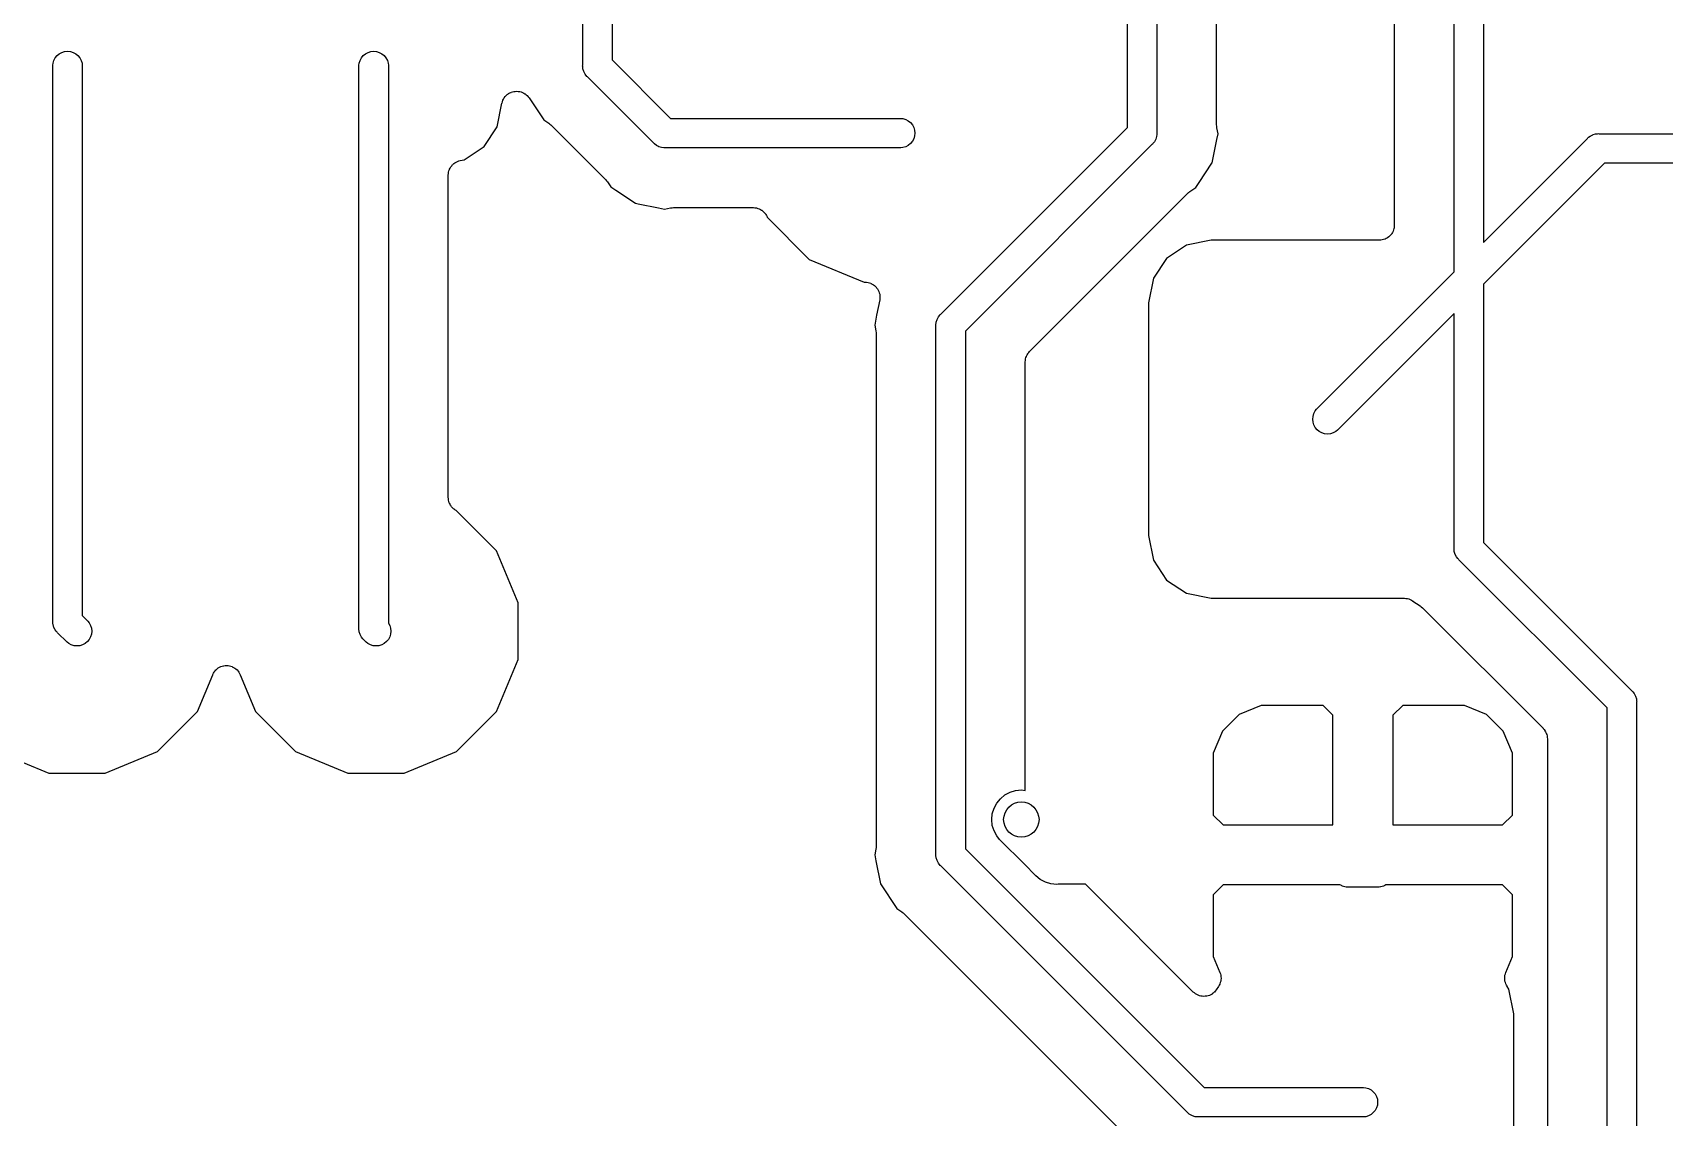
# Model space of a CAD drawing. Extents: x 0.4 to 11.3, y -7.9 to -0.4.
# Drawn here: x 3.992 to 4.538, y -3.1 to -2.737 of the extents above; entities that cross this region are included whole.
import ezdxf

# ---------------------------------------------------------------- set-up
doc = ezdxf.new("R2010")
doc.units = 0
doc.header["$MEASUREMENT"] = 0
doc.layers.add('BLACK', color=7, linetype='CONTINUOUS')

msp = doc.modelspace()

# ---------------------------------------------------------------- linework, layer by layer
at = {"layer": 'BLACK', "linetype": 'CONTINUOUS'}
for p, q in [((4.35827, -2.76863), (4.35827, -1.75526)), ((4.36811, -1.75347), (4.36811, -2.77043)), ((4.47736, -2.62071), (4.47736, -2.80702)), ((4.46752, -2.81686), (4.46752, -2.62697)), ((4.17618, -2.74779), (4.17618, -2.67701)), ((4.18602, -2.67521), (4.18602, -2.74599)), ((4.38811, -2.76772), (4.38811, -2.67656)), ((4.44752, -2.69517), (4.44752, -2.80128)), ((4.00044, -2.74455), (4.00119, -2.74393)), ((4.00119, -2.74393), (4.00204, -2.74348)), ((4.00204, -2.74348), (4.00297, -2.7432)), ((4.00297, -2.7432), (4.00394, -2.7431)), ((4.00394, -2.7431), (4.0049, -2.7432)), ((4.0049, -2.7432), (4.00583, -2.74348)), ((4.00583, -2.74348), (4.00668, -2.74393)), ((4.00668, -2.74393), (4.00743, -2.74455)), ((4.1028, -2.74455), (4.10355, -2.74393)), ((4.10355, -2.74393), (4.10441, -2.74348)), ((4.10441, -2.74348), (4.10533, -2.7432)), ((4.10533, -2.7432), (4.1063, -2.7431)), ((4.1063, -2.7431), (4.10726, -2.7432)), ((4.10726, -2.7432), (4.10819, -2.74348)), ((4.10819, -2.74348), (4.10905, -2.74393)), ((4.10905, -2.74393), (4.1098, -2.74455)), ((3.99902, -2.74781), (3.99909, -2.74708)), ((3.99902, -2.93362), (3.99902, -2.74781)), ((3.99909, -2.74708), (3.99937, -2.74615)), ((3.99937, -2.74615), (3.99983, -2.7453)), ((3.99983, -2.7453), (4.00044, -2.74455)), ((4.00743, -2.74455), (4.00805, -2.7453)), ((4.00805, -2.7453), (4.00851, -2.74615)), ((4.00851, -2.74615), (4.00879, -2.74708)), ((4.00879, -2.74708), (4.00886, -2.7478)), ((4.00886, -2.7478), (4.00886, -2.93182)), ((4.10138, -2.74781), (4.10145, -2.74708)), ((4.10138, -2.93598), (4.10138, -2.74781)), ((4.10145, -2.74708), (4.10173, -2.74615)), ((4.10173, -2.74615), (4.10219, -2.7453)), ((4.10219, -2.7453), (4.1028, -2.74455)), ((4.1098, -2.74455), (4.11041, -2.7453)), ((4.11041, -2.7453), (4.11087, -2.74615)), ((4.11087, -2.74615), (4.11115, -2.74708)), ((4.11115, -2.74708), (4.11122, -2.7478)), ((4.11122, -2.7478), (4.11122, -2.9343)), ((4.17616, -2.74803), (4.17618, -2.74779)), ((4.17618, -2.74827), (4.17616, -2.74803)), ((4.17625, -2.749), (4.17618, -2.74827)), ((4.17618, -2.74827), (4.17618, -2.74827)), ((4.17653, -2.74992), (4.17625, -2.749)), ((4.18602, -2.74599), (4.20558, -2.76555)), ((4.17699, -2.75078), (4.17653, -2.74992)), ((4.17761, -2.75153), (4.17699, -2.75078)), ((4.17779, -2.75168), (4.17761, -2.75153)), ((4.19989, -2.77378), (4.17779, -2.75168)), ((4.14921, -2.76044), (4.14936, -2.75998)), ((4.14936, -2.75998), (4.1495, -2.75952)), ((4.1495, -2.75952), (4.14951, -2.75952)), ((4.14951, -2.75951), (4.14974, -2.75909)), ((4.14951, -2.75952), (4.14951, -2.75951)), ((4.14974, -2.75909), (4.14997, -2.75867)), ((4.14997, -2.75867), (4.14998, -2.75866)), ((4.14998, -2.75865), (4.15029, -2.75828)), ((4.14998, -2.75866), (4.14998, -2.75865)), ((4.15029, -2.75828), (4.1506, -2.75792)), ((4.1506, -2.75792), (4.1506, -2.75791)), ((4.1506, -2.75791), (4.15061, -2.75791)), ((4.15061, -2.75791), (4.15098, -2.7576)), ((4.15098, -2.7576), (4.15135, -2.7573)), ((4.15135, -2.7573), (4.15136, -2.7573)), ((4.15136, -2.7573), (4.15137, -2.75729)), ((4.15137, -2.75729), (4.1518, -2.75707)), ((4.1518, -2.75707), (4.15222, -2.75685)), ((4.15222, -2.75685), (4.15223, -2.75685)), ((4.15223, -2.75684), (4.1527, -2.75671)), ((4.15223, -2.75685), (4.15223, -2.75684)), ((4.1527, -2.75671), (4.15315, -2.75657)), ((4.15315, -2.75657), (4.15316, -2.75657)), ((4.15316, -2.75657), (4.15317, -2.75657)), ((4.15317, -2.75657), (4.15364, -2.75653)), ((4.15364, -2.75653), (4.15412, -2.75648)), ((4.15412, -2.75648), (4.15413, -2.75648)), ((4.15413, -2.75648), (4.15414, -2.75648)), ((4.15414, -2.75648), (4.15462, -2.75653)), ((4.15462, -2.75653), (4.1551, -2.75658)), ((4.1551, -2.75658), (4.1551, -2.75658)), ((4.1551, -2.75658), (4.15511, -2.75658)), ((4.15511, -2.75658), (4.15557, -2.75673)), ((4.15557, -2.75673), (4.15603, -2.75687)), ((4.15603, -2.75687), (4.15604, -2.75687)), ((4.15604, -2.75687), (4.15604, -2.75687)), ((4.15604, -2.75687), (4.15647, -2.75711)), ((4.15647, -2.75711), (4.15689, -2.75733)), ((4.15689, -2.75733), (4.15689, -2.75733)), ((4.15689, -2.75733), (4.1569, -2.75734)), ((4.1569, -2.75734), (4.15728, -2.75765)), ((4.15728, -2.75765), (4.15764, -2.75795)), ((4.15764, -2.75795), (4.15765, -2.75796)), ((4.15765, -2.75796), (4.15765, -2.75796)), ((4.15765, -2.75796), (4.15796, -2.75834)), ((4.15796, -2.75834), (4.15826, -2.7587)), ((4.15826, -2.7587), (4.16314, -2.766)), ((4.14764, -2.76835), (4.1492, -2.76051)), ((4.1492, -2.76051), (4.14921, -2.76045)), ((4.14921, -2.76045), (4.14921, -2.76044)), ((4.14921, -2.76045), (4.14921, -2.76045)), ((4.14921, -2.76045), (4.14921, -2.76045)), ((4.20558, -2.76555), (4.28252, -2.76555)), ((4.28252, -2.76555), (4.28325, -2.76562)), ((4.28325, -2.76562), (4.28418, -2.7659)), ((4.14322, -2.77497), (4.14764, -2.76835)), ((4.16314, -2.766), (4.16481, -2.76712)), ((4.16481, -2.76712), (4.16481, -2.76712)), ((4.16481, -2.76712), (4.16481, -2.76712)), ((4.16481, -2.76712), (4.16481, -2.76712)), ((4.16481, -2.76712), (4.16486, -2.76715)), ((4.16486, -2.76715), (4.16521, -2.76745)), ((4.16521, -2.76745), (4.16556, -2.76774)), ((4.16556, -2.76774), (4.18384, -2.78601)), ((4.28418, -2.7659), (4.28503, -2.76636)), ((4.28503, -2.76636), (4.28578, -2.76698)), ((4.28578, -2.76698), (4.2864, -2.76773)), ((4.2864, -2.76773), (4.28685, -2.76858)), ((4.28685, -2.76858), (4.28713, -2.76951)), ((4.28713, -2.76951), (4.28723, -2.77047)), ((4.28723, -2.77047), (4.28713, -2.77144)), ((4.2959, -2.831), (4.35827, -2.76863)), ((4.36811, -2.77091), (4.36804, -2.77163)), ((4.36811, -2.77043), (4.36813, -2.77067)), ((4.36813, -2.77067), (4.36811, -2.77091)), ((4.36811, -2.77091), (4.36811, -2.77091)), ((4.38815, -2.76817), (4.38811, -2.76772)), ((4.38819, -2.76863), (4.38815, -2.76817)), ((4.38821, -2.7687), (4.38819, -2.76863)), ((4.3886, -2.77067), (4.38821, -2.7687)), ((4.38821, -2.77264), (4.3886, -2.77067)), ((4.513, -2.77148), (4.51386, -2.77102)), ((4.51386, -2.77102), (4.51396, -2.77099)), ((4.51396, -2.77099), (4.51478, -2.77074)), ((4.51478, -2.77074), (4.51551, -2.77067)), ((4.51551, -2.77067), (4.51575, -2.77065)), ((4.51551, -2.77067), (4.51551, -2.77067)), ((4.51575, -2.77065), (4.51599, -2.77067)), ((4.51599, -2.77067), (4.64149, -2.77067)), ((4.1366, -2.77939), (4.14322, -2.77497)), ((4.20005, -2.77397), (4.19989, -2.77378)), ((4.20023, -2.77412), (4.20005, -2.77397)), ((4.2008, -2.77458), (4.20023, -2.77412)), ((4.20126, -2.77483), (4.2008, -2.77458)), ((4.20165, -2.77504), (4.20126, -2.77483)), ((4.20258, -2.77532), (4.20165, -2.77504)), ((4.2033, -2.77539), (4.20258, -2.77532)), ((4.20354, -2.77542), (4.2033, -2.77539)), ((4.2033, -2.77539), (4.2033, -2.77539)), ((4.20378, -2.77539), (4.20354, -2.77542)), ((4.28252, -2.77539), (4.20378, -2.77539)), ((4.28325, -2.77532), (4.28252, -2.77539)), ((4.28418, -2.77504), (4.28325, -2.77532)), ((4.28503, -2.77458), (4.28418, -2.77504)), ((4.28578, -2.77397), (4.28503, -2.77458)), ((4.2864, -2.77322), (4.28578, -2.77397)), ((4.28685, -2.77236), (4.2864, -2.77322)), ((4.28713, -2.77144), (4.28685, -2.77236)), ((4.3665, -2.77432), (4.30413, -2.83668)), ((4.36669, -2.77417), (4.3665, -2.77432)), ((4.36684, -2.77398), (4.36669, -2.77417)), ((4.3673, -2.77342), (4.36684, -2.77398)), ((4.36684, -2.77398), (4.36684, -2.77398)), ((4.36776, -2.77256), (4.3673, -2.77342)), ((4.3673, -2.77342), (4.3673, -2.77342)), ((4.36804, -2.77163), (4.36776, -2.77256)), ((4.38666, -2.78039), (4.38821, -2.77264)), ((4.38821, -2.77264), (4.38821, -2.77264)), ((4.47736, -2.80702), (4.5121, -2.77228)), ((4.5121, -2.77228), (4.51225, -2.77209)), ((4.51225, -2.77209), (4.51249, -2.77189)), ((4.51249, -2.77189), (4.513, -2.77148)), ((4.13162, -2.78259), (4.13185, -2.78218)), ((4.13185, -2.78218), (4.13207, -2.78177)), ((4.13207, -2.78177), (4.13209, -2.78175)), ((4.13209, -2.78174), (4.1324, -2.78138)), ((4.13209, -2.78175), (4.13209, -2.78174)), ((4.1324, -2.78138), (4.13269, -2.78102)), ((4.13269, -2.78102), (4.13271, -2.781)), ((4.13271, -2.781), (4.13272, -2.78099)), ((4.13272, -2.78099), (4.13309, -2.78069)), ((4.13309, -2.78069), (4.13345, -2.7804)), ((4.13345, -2.7804), (4.13347, -2.78039)), ((4.13347, -2.78039), (4.13348, -2.78038)), ((4.13348, -2.78038), (4.1339, -2.78016)), ((4.1339, -2.78016), (4.13431, -2.77994)), ((4.13431, -2.77994), (4.13433, -2.77993)), ((4.13433, -2.77993), (4.13435, -2.77992)), ((4.13435, -2.77992), (4.1348, -2.77979)), ((4.1348, -2.77979), (4.13525, -2.77966)), ((4.13525, -2.77966), (4.1366, -2.77939)), ((4.38228, -2.78696), (4.38656, -2.78055)), ((4.38656, -2.78055), (4.38666, -2.78039)), ((4.38656, -2.78055), (4.38656, -2.78055)), ((4.51779, -2.78051), (4.47736, -2.82094)), ((4.63969, -2.78051), (4.51779, -2.78051)), ((4.13122, -2.78449), (4.13127, -2.78402)), ((4.13122, -2.78453), (4.13122, -2.78449)), ((4.13122, -2.78456), (4.13122, -2.78453)), ((4.13122, -2.78453), (4.13122, -2.78453)), ((4.13122, -2.78453), (4.13122, -2.78453)), ((4.13122, -2.89225), (4.13122, -2.78456)), ((4.13127, -2.78402), (4.13132, -2.78356)), ((4.13132, -2.78356), (4.13133, -2.78354)), ((4.13133, -2.78352), (4.13147, -2.78307)), ((4.13133, -2.78354), (4.13133, -2.78352)), ((4.13147, -2.78307), (4.13161, -2.78263)), ((4.13161, -2.78263), (4.13162, -2.78261)), ((4.13162, -2.78261), (4.13162, -2.78259)), ((4.18384, -2.78601), (4.18389, -2.78606)), ((4.18389, -2.78606), (4.18417, -2.78642)), ((4.18417, -2.78642), (4.18446, -2.78677)), ((4.18446, -2.78677), (4.18558, -2.78844)), ((4.38116, -2.78864), (4.38227, -2.78697)), ((4.38227, -2.78697), (4.38228, -2.78696)), ((4.18558, -2.78844), (4.18725, -2.78956)), ((4.18725, -2.78956), (4.18725, -2.78956)), ((4.18725, -2.78956), (4.19382, -2.79395)), ((4.3256, -2.8435), (4.37873, -2.79037)), ((4.37873, -2.79037), (4.37878, -2.79033)), ((4.37878, -2.79033), (4.37913, -2.79004)), ((4.37913, -2.79004), (4.37949, -2.78975)), ((4.37949, -2.78975), (4.38116, -2.78864)), ((4.19382, -2.79395), (4.19474, -2.79413)), ((4.19474, -2.79413), (4.19474, -2.79413)), ((4.19474, -2.79413), (4.20157, -2.79549)), ((4.20157, -2.79549), (4.20157, -2.79549)), ((4.20157, -2.79549), (4.20354, -2.79588)), ((4.20354, -2.79588), (4.20551, -2.79549)), ((4.20551, -2.79549), (4.20552, -2.79549)), ((4.20552, -2.79549), (4.20558, -2.79548)), ((4.20552, -2.79549), (4.20552, -2.79549)), ((4.20552, -2.79549), (4.20552, -2.79549)), ((4.20558, -2.79548), (4.20604, -2.79544)), ((4.20604, -2.79544), (4.20649, -2.79539)), ((4.20649, -2.79539), (4.2332, -2.79539)), ((4.2332, -2.79539), (4.23323, -2.79539)), ((4.23323, -2.79539), (4.23323, -2.79539)), ((4.23323, -2.79539), (4.23323, -2.79539)), ((4.23323, -2.79539), (4.23327, -2.79539)), ((4.23327, -2.79539), (4.23373, -2.79545)), ((4.23373, -2.79545), (4.2342, -2.79549)), ((4.2342, -2.79549), (4.23422, -2.7955)), ((4.23422, -2.7955), (4.23424, -2.7955)), ((4.23424, -2.7955), (4.23468, -2.79564)), ((4.23468, -2.79564), (4.23513, -2.79578)), ((4.23513, -2.79578), (4.23515, -2.79579)), ((4.23515, -2.79579), (4.23517, -2.7958)), ((4.23517, -2.7958), (4.23558, -2.79602)), ((4.23558, -2.79602), (4.23599, -2.79624)), ((4.23599, -2.79624), (4.23601, -2.79626)), ((4.23601, -2.79626), (4.23602, -2.79627)), ((4.23602, -2.79627), (4.23638, -2.79657)), ((4.23638, -2.79657), (4.23674, -2.79686)), ((4.23674, -2.79686), (4.23676, -2.79688)), ((4.23676, -2.79688), (4.23677, -2.7969)), ((4.23677, -2.7969), (4.23707, -2.79726)), ((4.23707, -2.79726), (4.23736, -2.79762)), ((4.23736, -2.79762), (4.23737, -2.79764)), ((4.23737, -2.79764), (4.23738, -2.79766)), ((4.23738, -2.79766), (4.2376, -2.79807)), ((4.2376, -2.79807), (4.23782, -2.79848)), ((4.23782, -2.79848), (4.23788, -2.79863)), ((4.23788, -2.79863), (4.25195, -2.81269)), ((4.44689, -2.80366), (4.44666, -2.80408)), ((4.44712, -2.80325), (4.44689, -2.80366)), ((4.44713, -2.80322), (4.44712, -2.80323)), ((4.44712, -2.80323), (4.44712, -2.80325)), ((4.44727, -2.80277), (4.44713, -2.80322)), ((4.44741, -2.80232), (4.44727, -2.80277)), ((4.44742, -2.80229), (4.44741, -2.8023)), ((4.44741, -2.8023), (4.44741, -2.80232)), ((4.44747, -2.80182), (4.44742, -2.80229)), ((4.44752, -2.80135), (4.44747, -2.80182)), ((4.44752, -2.80128), (4.44752, -2.80132)), ((4.44752, -2.80132), (4.44752, -2.80132)), ((4.44752, -2.80132), (4.44752, -2.80132)), ((4.44752, -2.80132), (4.44752, -2.80135)), ((4.37802, -2.80793), (4.37141, -2.81235)), ((4.38632, -2.80628), (4.37802, -2.80793)), ((4.44252, -2.80628), (4.38632, -2.80628)), ((4.44299, -2.80624), (4.44252, -2.80628)), ((4.44346, -2.80619), (4.44299, -2.80624)), ((4.44347, -2.80619), (4.44346, -2.80619)), ((4.44349, -2.80619), (4.44347, -2.80619)), ((4.44394, -2.80605), (4.44349, -2.80619)), ((4.44439, -2.80592), (4.44394, -2.80605)), ((4.44441, -2.80591), (4.44439, -2.80592)), ((4.44443, -2.8059), (4.44441, -2.80591)), ((4.44484, -2.80568), (4.44443, -2.8059)), ((4.44526, -2.80547), (4.44484, -2.80568)), ((4.44527, -2.80545), (4.44526, -2.80547)), ((4.44529, -2.80545), (4.44527, -2.80545)), ((4.44565, -2.80515), (4.44529, -2.80545)), ((4.44602, -2.80485), (4.44565, -2.80515)), ((4.44603, -2.80484), (4.44602, -2.80485)), ((4.44604, -2.80483), (4.44603, -2.80484)), ((4.44634, -2.80447), (4.44604, -2.80483)), ((4.44665, -2.80411), (4.44634, -2.80447)), ((4.44666, -2.80408), (4.44665, -2.80409)), ((4.44665, -2.80409), (4.44665, -2.80411)), ((4.25195, -2.81269), (4.27032, -2.8203)), ((4.37141, -2.81235), (4.36699, -2.81897)), ((4.27032, -2.8203), (4.27056, -2.8203)), ((4.27056, -2.8203), (4.2706, -2.82031)), ((4.2706, -2.82031), (4.2706, -2.82031)), ((4.2706, -2.82031), (4.2706, -2.82031)), ((4.2706, -2.82031), (4.27063, -2.82031)), ((4.27063, -2.82031), (4.2711, -2.82036)), ((4.2711, -2.82036), (4.27157, -2.82041)), ((4.36699, -2.81897), (4.36534, -2.82726)), ((4.42155, -2.86283), (4.46752, -2.81686)), ((4.27157, -2.82041), (4.27159, -2.82041)), ((4.27159, -2.82041), (4.2716, -2.82041)), ((4.2716, -2.82041), (4.27205, -2.82056)), ((4.27205, -2.82056), (4.2725, -2.8207)), ((4.2725, -2.8207), (4.27252, -2.8207)), ((4.27252, -2.8207), (4.27253, -2.82071)), ((4.27253, -2.82071), (4.27294, -2.82094)), ((4.27294, -2.82094), (4.27336, -2.82116)), ((4.27336, -2.82116), (4.27337, -2.82117)), ((4.27337, -2.82117), (4.27339, -2.82118)), ((4.27339, -2.82118), (4.27375, -2.82148)), ((4.27375, -2.82148), (4.27411, -2.82178)), ((4.27411, -2.82178), (4.27412, -2.8218)), ((4.27412, -2.8218), (4.27414, -2.82181)), ((4.27414, -2.82181), (4.27443, -2.82217)), ((4.27443, -2.82217), (4.27473, -2.82254)), ((4.27473, -2.82254), (4.27474, -2.82256)), ((4.27474, -2.82256), (4.27475, -2.82257)), ((4.27475, -2.82257), (4.27496, -2.82298)), ((4.27496, -2.82298), (4.27519, -2.8234)), ((4.27519, -2.8234), (4.27519, -2.82342)), ((4.27519, -2.82342), (4.2752, -2.82343)), ((4.2752, -2.82343), (4.27533, -2.82388)), ((4.27533, -2.82388), (4.27547, -2.82434)), ((4.27547, -2.82434), (4.27547, -2.82435)), ((4.27547, -2.82435), (4.27547, -2.82437)), ((4.27547, -2.82437), (4.27552, -2.82484)), ((4.27551, -2.82581), (4.27547, -2.82628)), ((4.27556, -2.82534), (4.27551, -2.82581)), ((4.27552, -2.82484), (4.27556, -2.82531)), ((4.27556, -2.82531), (4.27556, -2.82532)), ((4.27556, -2.82532), (4.27556, -2.82534)), ((4.47736, -2.82094), (4.47736, -2.90741)), ((4.27547, -2.82628), (4.27445, -2.83137)), ((4.29556, -2.83134), (4.29572, -2.83115)), ((4.29572, -2.83115), (4.2959, -2.831)), ((4.36534, -2.82726), (4.36534, -2.90502)), ((4.46752, -2.83078), (4.42851, -2.86979)), ((4.46752, -2.90921), (4.46752, -2.83078)), ((4.27445, -2.83137), (4.2738, -2.83465)), ((4.2738, -2.83465), (4.2742, -2.83662)), ((4.2742, -2.83662), (4.27421, -2.83669)), ((4.27421, -2.83669), (4.27425, -2.83714)), ((4.27445, -2.83137), (4.27445, -2.83137)), ((4.29427, -2.83465), (4.29436, -2.83368)), ((4.29429, -2.83489), (4.29427, -2.83465)), ((4.29429, -3.01157), (4.29429, -2.83489)), ((4.29436, -2.83368), (4.29464, -2.83275)), ((4.29464, -2.83275), (4.2951, -2.8319)), ((4.2951, -2.8319), (4.29556, -2.83134)), ((4.29556, -2.83134), (4.29556, -2.83134)), ((4.30413, -2.83668), (4.30413, -3.00977)), ((4.27425, -2.83714), (4.27429, -2.83759)), ((4.27429, -2.83759), (4.27429, -3.00886)), ((4.32413, -2.84697), (4.32419, -2.84651)), ((4.32413, -2.84702), (4.32413, -2.84697)), ((4.32413, -2.84702), (4.32413, -2.84702)), ((4.32413, -2.84702), (4.32413, -2.84702)), ((4.32413, -2.84704), (4.32413, -2.84702)), ((4.32413, -2.99024), (4.32413, -2.84704)), ((4.32419, -2.84651), (4.32423, -2.84605)), ((4.32423, -2.84605), (4.32424, -2.84603)), ((4.32424, -2.846), (4.32438, -2.84556)), ((4.32424, -2.84603), (4.32424, -2.846)), ((4.32438, -2.84556), (4.32452, -2.84512)), ((4.32452, -2.84512), (4.32453, -2.84509)), ((4.32453, -2.84509), (4.32454, -2.84507)), ((4.32454, -2.84507), (4.32476, -2.84466)), ((4.32476, -2.84466), (4.32498, -2.84426)), ((4.32498, -2.84426), (4.325, -2.84424)), ((4.325, -2.84424), (4.32501, -2.84421)), ((4.32501, -2.84421), (4.32531, -2.84386)), ((4.32531, -2.84386), (4.3256, -2.8435)), ((4.42063, -2.86425), (4.42109, -2.86339)), ((4.42109, -2.86339), (4.42155, -2.86283)), ((4.42025, -2.86614), (4.42035, -2.86518)), ((4.42035, -2.86711), (4.42025, -2.86614)), ((4.42035, -2.86518), (4.42063, -2.86425)), ((4.42063, -2.86803), (4.42035, -2.86711)), ((4.42109, -2.86889), (4.42063, -2.86803)), ((4.4217, -2.86964), (4.42109, -2.86889)), ((4.42245, -2.87025), (4.4217, -2.86964)), ((4.4233, -2.87071), (4.42245, -2.87025)), ((4.42423, -2.87099), (4.4233, -2.87071)), ((4.4252, -2.87109), (4.42423, -2.87099)), ((4.42616, -2.87099), (4.4252, -2.87109)), ((4.42709, -2.87071), (4.42616, -2.87099)), ((4.42794, -2.87025), (4.42709, -2.87071)), ((4.42851, -2.86979), (4.42794, -2.87025)), ((4.13127, -2.89271), (4.13122, -2.89225)), ((4.13131, -2.89318), (4.13127, -2.89271)), ((4.13131, -2.8932), (4.13131, -2.89318)), ((4.13132, -2.89322), (4.13131, -2.8932)), ((4.13145, -2.89366), (4.13132, -2.89322)), ((4.13158, -2.89411), (4.13145, -2.89366)), ((4.13159, -2.89413), (4.13158, -2.89411)), ((4.1316, -2.89416), (4.13159, -2.89413)), ((4.13182, -2.89457), (4.1316, -2.89416)), ((4.13203, -2.89498), (4.13182, -2.89457)), ((4.13205, -2.895), (4.13203, -2.89498)), ((4.13206, -2.89502), (4.13205, -2.895)), ((4.13235, -2.89538), (4.13206, -2.89502)), ((4.13264, -2.89574), (4.13235, -2.89538)), ((4.13266, -2.89576), (4.13264, -2.89574)), ((4.13267, -2.89577), (4.13266, -2.89576)), ((4.13303, -2.89607), (4.13267, -2.89577)), ((4.13339, -2.89637), (4.13303, -2.89607)), ((4.13341, -2.89638), (4.13339, -2.89637)), ((4.13342, -2.8964), (4.13341, -2.89638)), ((4.13383, -2.89662), (4.13342, -2.8964)), ((4.13392, -2.89666), (4.13383, -2.89662)), ((4.14736, -2.9101), (4.13392, -2.89666)), ((4.36534, -2.90502), (4.36699, -2.91332)), ((4.47736, -2.90741), (4.52693, -2.95698)), ((4.15459, -2.92756), (4.14736, -2.9101)), ((4.4675, -2.90945), (4.46752, -2.90921)), ((4.46759, -2.91041), (4.4675, -2.90945)), ((4.46787, -2.91134), (4.46759, -2.91041)), ((4.46833, -2.9122), (4.46787, -2.91134)), ((4.46879, -2.91276), (4.46833, -2.9122)), ((4.46894, -2.91295), (4.46879, -2.91276)), ((4.46913, -2.9131), (4.46894, -2.91295)), ((4.5187, -2.96267), (4.46913, -2.9131)), ((4.36699, -2.91332), (4.37141, -2.91993)), ((4.37141, -2.91993), (4.37802, -2.92435)), ((4.15459, -2.94646), (4.15459, -2.92756)), ((4.37802, -2.92435), (4.38632, -2.926)), ((4.38632, -2.926), (4.45086, -2.926)), ((4.45086, -2.926), (4.45088, -2.926)), ((4.45088, -2.926), (4.45088, -2.926)), ((4.45088, -2.926), (4.45088, -2.926)), ((4.45088, -2.926), (4.45093, -2.926)), ((4.45093, -2.926), (4.45139, -2.92605)), ((4.45139, -2.92605), (4.45185, -2.9261)), ((4.45185, -2.9261), (4.45187, -2.92611)), ((4.45187, -2.92611), (4.4519, -2.92611)), ((4.4519, -2.92611), (4.45234, -2.92625)), ((4.45234, -2.92625), (4.45278, -2.92639)), ((4.45278, -2.92639), (4.4528, -2.9264)), ((4.4528, -2.9264), (4.45283, -2.92641)), ((4.45283, -2.92641), (4.45323, -2.92663)), ((4.45323, -2.92663), (4.45364, -2.92685)), ((4.45364, -2.92685), (4.45366, -2.92686)), ((4.45366, -2.92686), (4.45368, -2.92688)), ((4.45368, -2.92688), (4.45374, -2.92693)), ((4.45374, -2.92693), (4.45615, -2.92853)), ((4.45615, -2.92853), (4.4562, -2.92857)), ((4.4562, -2.92857), (4.45655, -2.92887)), ((4.45655, -2.92887), (4.4569, -2.92915)), ((4.4569, -2.92915), (4.49724, -2.96949)), ((3.99899, -2.93386), (3.99902, -2.93362)), ((3.99902, -2.9341), (3.99899, -2.93386)), ((3.99906, -2.93455), (3.99902, -2.9341)), ((3.99909, -2.93482), (3.99906, -2.93455)), ((3.99937, -2.93575), (3.99909, -2.93482)), ((4.00886, -2.93182), (4.01074, -2.9337)), ((4.01074, -2.9337), (4.0112, -2.93426)), ((4.0112, -2.93426), (4.01166, -2.93512)), ((4.11122, -2.9343), (4.11166, -2.93512)), ((3.99983, -2.93661), (3.99937, -2.93575)), ((4.00016, -2.93701), (3.99983, -2.93661)), ((4.00044, -2.93735), (4.00016, -2.93701)), ((4.00063, -2.93751), (4.00044, -2.93735)), ((4.00378, -2.94066), (4.00063, -2.93751)), ((4.0112, -2.93976), (4.01058, -2.9405)), ((4.01166, -2.9389), (4.0112, -2.93976)), ((4.01166, -2.93512), (4.01194, -2.93604)), ((4.01194, -2.93797), (4.01166, -2.9389)), ((4.01194, -2.93604), (4.01203, -2.93701)), ((4.01203, -2.93701), (4.01194, -2.93797)), ((4.10135, -2.93622), (4.10138, -2.93598)), ((4.10145, -2.93719), (4.10135, -2.93622)), ((4.10173, -2.93811), (4.10145, -2.93719)), ((4.10219, -2.93897), (4.10173, -2.93811)), ((4.10265, -2.93953), (4.10219, -2.93897)), ((4.1028, -2.93972), (4.10265, -2.93953)), ((4.10299, -2.93987), (4.1028, -2.93972)), ((4.10378, -2.94066), (4.10299, -2.93987)), ((4.1112, -2.93976), (4.11058, -2.9405)), ((4.11166, -2.9389), (4.1112, -2.93976)), ((4.11166, -2.93512), (4.11194, -2.93604)), ((4.11194, -2.93797), (4.11166, -2.9389)), ((4.11194, -2.93604), (4.11203, -2.93701)), ((4.11203, -2.93701), (4.11194, -2.93797)), ((4.00434, -2.94112), (4.00378, -2.94066)), ((4.00519, -2.94158), (4.00434, -2.94112)), ((4.00612, -2.94186), (4.00519, -2.94158)), ((4.00709, -2.94195), (4.00612, -2.94186)), ((4.00805, -2.94186), (4.00709, -2.94195)), ((4.00898, -2.94158), (4.00805, -2.94186)), ((4.00983, -2.94112), (4.00898, -2.94158)), ((4.01058, -2.9405), (4.00983, -2.94112)), ((4.10434, -2.94112), (4.10378, -2.94066)), ((4.10519, -2.94158), (4.10434, -2.94112)), ((4.10612, -2.94186), (4.10519, -2.94158)), ((4.10709, -2.94195), (4.10612, -2.94186)), ((4.10805, -2.94186), (4.10709, -2.94195)), ((4.10898, -2.94158), (4.10805, -2.94186)), ((4.10983, -2.94112), (4.10898, -2.94158)), ((4.11058, -2.9405), (4.10983, -2.94112)), ((4.05249, -2.95151), (4.05273, -2.95109)), ((4.05273, -2.95109), (4.05296, -2.95067)), ((4.05296, -2.95066), (4.05297, -2.95065)), ((4.05296, -2.95067), (4.05296, -2.95066)), ((4.05297, -2.95065), (4.05328, -2.95029)), ((4.05328, -2.95029), (4.05358, -2.94992)), ((4.05358, -2.94992), (4.05359, -2.94991)), ((4.05359, -2.94991), (4.05397, -2.94961)), ((4.05359, -2.94991), (4.05359, -2.94991)), ((4.05397, -2.94961), (4.05434, -2.94931)), ((4.05434, -2.94931), (4.05435, -2.9493)), ((4.05435, -2.9493), (4.05436, -2.9493)), ((4.05436, -2.9493), (4.05478, -2.94908)), ((4.05478, -2.94908), (4.05521, -2.94885)), ((4.05521, -2.94885), (4.05521, -2.94885)), ((4.05521, -2.94885), (4.05522, -2.94885)), ((4.05522, -2.94885), (4.05568, -2.94871)), ((4.05568, -2.94871), (4.05614, -2.94858)), ((4.05614, -2.94858), (4.05615, -2.94858)), ((4.05615, -2.94858), (4.05616, -2.94857)), ((4.05616, -2.94857), (4.05664, -2.94853)), ((4.05664, -2.94853), (4.05711, -2.94849)), ((4.05711, -2.94849), (4.05712, -2.94849)), ((4.05712, -2.94849), (4.05713, -2.94849)), ((4.05713, -2.94849), (4.05761, -2.94854)), ((4.05761, -2.94854), (4.05808, -2.94859)), ((4.05808, -2.94859), (4.05809, -2.94859)), ((4.05809, -2.94859), (4.0581, -2.94859)), ((4.0581, -2.94859), (4.05856, -2.94873)), ((4.05856, -2.94873), (4.05902, -2.94887)), ((4.05902, -2.94887), (4.05902, -2.94888)), ((4.05902, -2.94888), (4.05903, -2.94888)), ((4.05903, -2.94888), (4.05945, -2.94911)), ((4.05945, -2.94911), (4.05988, -2.94934)), ((4.05988, -2.94934), (4.05988, -2.94934)), ((4.05988, -2.94934), (4.05989, -2.94935)), ((4.05989, -2.94935), (4.06026, -2.94965)), ((4.06026, -2.94965), (4.06063, -2.94996)), ((4.06063, -2.94996), (4.06063, -2.94996)), ((4.06063, -2.94996), (4.06064, -2.94997)), ((4.06064, -2.94997), (4.06094, -2.95034)), ((4.06094, -2.95034), (4.06125, -2.95071)), ((4.06125, -2.95071), (4.06125, -2.95072)), ((4.06125, -2.95072), (4.06126, -2.95073)), ((4.06126, -2.95073), (4.06148, -2.95114)), ((4.06148, -2.95114), (4.06171, -2.95157)), ((4.14736, -2.96391), (4.15459, -2.94646)), ((4.04736, -2.96391), (4.05247, -2.95157)), ((4.05247, -2.95157), (4.05249, -2.95153)), ((4.05249, -2.95152), (4.05249, -2.95151)), ((4.05249, -2.95153), (4.05249, -2.95152)), ((4.05249, -2.95152), (4.05249, -2.95152)), ((4.06171, -2.95157), (4.06682, -2.96391)), ((4.40303, -2.96181), (4.39568, -2.96486)), ((4.42369, -2.96181), (4.40303, -2.96181)), ((4.42701, -2.96513), (4.42369, -2.96181)), ((4.45033, -2.96181), (4.44701, -2.96513)), ((4.47099, -2.96181), (4.45033, -2.96181)), ((4.47834, -2.96486), (4.47099, -2.96181)), ((4.52693, -2.95698), (4.52712, -2.95713)), ((4.52712, -2.95713), (4.52727, -2.95732)), ((4.52727, -2.95732), (4.52727, -2.95732)), ((4.52727, -2.95732), (4.52768, -2.95782)), ((4.52768, -2.95782), (4.52773, -2.95788)), ((4.52773, -2.95788), (4.52819, -2.95874)), ((4.52819, -2.95874), (4.52847, -2.95967)), ((4.52847, -2.95967), (4.52854, -2.96039)), ((4.52854, -2.96039), (4.52854, -2.96039)), ((4.52854, -2.96039), (4.52857, -2.96063)), ((4.52857, -2.96063), (4.52854, -2.96087)), ((4.52854, -2.96087), (4.52854, -3.25803)), ((4.03399, -2.97728), (4.04736, -2.96391)), ((4.06682, -2.96391), (4.08018, -2.97728)), ((4.13399, -2.97728), (4.14736, -2.96391)), ((4.39568, -2.96486), (4.39005, -2.97048)), ((4.42701, -3.00181), (4.42701, -2.96513)), ((4.44701, -2.96513), (4.44701, -3.00181)), ((4.48396, -2.97048), (4.47834, -2.96486)), ((4.5187, -3.25623), (4.5187, -2.96267)), ((4.39005, -2.97048), (4.38701, -2.97783)), ((4.48701, -2.97783), (4.48396, -2.97048)), ((4.49724, -2.96949), (4.49725, -2.9695)), ((4.49725, -2.9695), (4.49725, -2.9695)), ((4.49725, -2.9695), (4.49725, -2.9695)), ((4.49725, -2.9695), (4.49729, -2.96954)), ((4.49729, -2.96954), (4.49757, -2.9699)), ((4.49757, -2.9699), (4.49787, -2.97026)), ((4.49787, -2.97026), (4.49788, -2.97028)), ((4.49788, -2.97028), (4.49789, -2.9703)), ((4.49789, -2.9703), (4.49811, -2.97071)), ((4.49811, -2.97071), (4.49832, -2.97112)), ((4.49832, -2.97112), (4.49833, -2.97114)), ((4.49833, -2.97114), (4.49834, -2.97117)), ((4.49834, -2.97117), (4.49847, -2.97161)), ((4.49847, -2.97161), (4.49861, -2.97205)), ((4.49861, -2.97205), (4.49861, -2.97208)), ((4.49861, -2.97208), (4.49862, -2.9721)), ((4.49862, -2.9721), (4.49866, -2.97256)), ((4.49866, -2.97256), (4.4987, -2.97302)), ((4.4987, -2.97302), (4.4987, -3.24587)), ((3.98018, -2.97728), (3.99764, -2.98451)), ((4.01653, -2.98451), (4.03399, -2.97728)), ((4.08018, -2.97728), (4.09764, -2.98451)), ((4.11653, -2.98451), (4.13399, -2.97728)), ((4.38701, -2.97783), (4.38701, -2.99849)), ((4.48701, -2.99849), (4.48701, -2.97783)), ((3.99764, -2.98451), (4.01653, -2.98451)), ((4.09764, -2.98451), (4.11653, -2.98451)), ((4.3137, -2.99622), (4.31461, -2.99451)), ((4.31461, -2.99451), (4.31584, -2.99301)), ((4.31584, -2.99301), (4.31734, -2.99178)), ((4.31734, -2.99178), (4.31905, -2.99086)), ((4.31905, -2.99086), (4.32091, -2.9903)), ((4.32091, -2.9903), (4.32283, -2.99011)), ((4.32283, -2.99011), (4.32413, -2.99024)), ((4.31294, -3), (4.31313, -2.99807)), ((4.31313, -3.00193), (4.31294, -3)), ((4.31313, -2.99807), (4.3137, -2.99622)), ((4.38701, -2.99849), (4.39033, -3.00181)), ((4.48369, -3.00181), (4.48701, -2.99849)), ((4.3137, -3.00378), (4.31313, -3.00193)), ((4.31461, -3.00549), (4.3137, -3.00378)), ((4.31553, -3.00662), (4.31461, -3.00549)), ((4.39033, -3.00181), (4.42701, -3.00181)), ((4.44701, -3.00181), (4.48369, -3.00181)), ((4.2742, -3.00984), (4.2738, -3.01181)), ((4.27424, -3.00939), (4.2742, -3.00984)), ((4.27429, -3.00893), (4.27424, -3.00939)), ((4.27429, -3.00886), (4.27429, -3.00887)), ((4.27429, -3.00887), (4.27429, -3.00887)), ((4.27429, -3.00887), (4.27429, -3.00887)), ((4.27429, -3.00887), (4.27429, -3.00893)), ((4.30413, -3.00977), (4.38393, -3.08957)), ((4.32409, -3.01518), (4.31553, -3.00662)), ((4.2738, -3.01181), (4.2742, -3.01378)), ((4.2742, -3.01378), (4.2742, -3.01378)), ((4.2742, -3.01378), (4.27574, -3.02153)), ((4.29427, -3.01181), (4.29429, -3.01157)), ((4.29429, -3.01205), (4.29427, -3.01181)), ((4.29436, -3.01278), (4.29429, -3.01205)), ((4.29429, -3.01205), (4.29429, -3.01205)), ((4.29464, -3.0137), (4.29436, -3.01278)), ((4.2951, -3.01456), (4.29464, -3.0137)), ((4.29572, -3.01531), (4.2951, -3.01456)), ((4.2959, -3.01546), (4.29572, -3.01531)), ((4.37824, -3.0978), (4.2959, -3.01546)), ((4.32734, -3.01843), (4.32409, -3.01518)), ((4.32409, -3.01518), (4.32409, -3.01518)), ((4.27574, -3.02153), (4.28125, -3.02978)), ((4.32765, -3.0188), (4.32734, -3.01843)), ((4.32915, -3.02003), (4.32765, -3.0188)), ((4.33086, -3.02095), (4.32915, -3.02003)), ((4.33272, -3.02151), (4.33086, -3.02095)), ((4.33465, -3.0217), (4.33272, -3.02151)), ((4.33513, -3.02165), (4.33465, -3.0217)), ((4.3443, -3.02165), (4.33513, -3.02165)), ((4.38032, -3.05767), (4.3443, -3.02165)), ((4.39033, -3.02181), (4.38701, -3.02513)), ((4.42934, -3.02181), (4.39033, -3.02181)), ((4.42963, -3.02197), (4.42934, -3.02181)), ((4.43004, -3.02219), (4.42963, -3.02197)), ((4.43005, -3.0222), (4.43004, -3.02219)), ((4.43007, -3.02221), (4.43005, -3.0222)), ((4.43052, -3.02235), (4.43007, -3.02221)), ((4.44388, -3.02223), (4.44343, -3.02237)), ((4.4439, -3.02223), (4.44388, -3.02223)), ((4.44391, -3.02222), (4.4439, -3.02223)), ((4.44433, -3.022), (4.44391, -3.02222)), ((4.44469, -3.02181), (4.44433, -3.022)), ((4.48369, -3.02181), (4.44469, -3.02181)), ((4.48701, -3.02513), (4.48369, -3.02181)), ((4.38701, -3.02513), (4.38701, -3.04579)), ((4.43097, -3.02249), (4.43052, -3.02235)), ((4.43099, -3.02249), (4.43097, -3.02249)), ((4.431, -3.0225), (4.43099, -3.02249)), ((4.43147, -3.02255), (4.431, -3.0225)), ((4.43194, -3.0226), (4.43147, -3.02255)), ((4.43197, -3.0226), (4.43194, -3.0226)), ((4.43201, -3.0226), (4.43197, -3.0226)), ((4.43197, -3.0226), (4.43197, -3.0226)), ((4.43197, -3.0226), (4.43197, -3.0226)), ((4.44201, -3.0226), (4.43201, -3.0226)), ((4.44248, -3.02255), (4.44201, -3.0226)), ((4.44294, -3.02251), (4.44248, -3.02255)), ((4.44296, -3.0225), (4.44294, -3.02251)), ((4.44298, -3.0225), (4.44296, -3.0225)), ((4.44343, -3.02237), (4.44298, -3.0225)), ((4.48701, -3.04579), (4.48701, -3.02513)), ((4.28125, -3.02978), (4.28292, -3.0309)), ((4.28292, -3.0309), (4.28292, -3.0309)), ((4.28292, -3.0309), (4.28292, -3.0309)), ((4.28292, -3.0309), (4.28292, -3.0309)), ((4.28292, -3.0309), (4.28297, -3.03093)), ((4.28297, -3.03093), (4.28332, -3.03123)), ((4.28332, -3.03123), (4.28367, -3.03152)), ((4.28367, -3.03152), (4.36218, -3.11003)), ((4.38701, -3.04579), (4.38922, -3.05112)), ((4.4848, -3.05112), (4.48701, -3.04579)), ((4.38921, -3.05495), (4.3892, -3.05497)), ((4.38935, -3.0545), (4.38921, -3.05495)), ((4.38922, -3.05112), (4.38922, -3.05114)), ((4.38922, -3.05114), (4.38922, -3.05114)), ((4.38922, -3.05114), (4.38922, -3.05114)), ((4.38922, -3.05114), (4.38924, -3.05118)), ((4.38924, -3.05118), (4.38937, -3.05163)), ((4.38949, -3.05406), (4.38935, -3.0545)), ((4.38937, -3.05163), (4.3895, -3.05207)), ((4.3895, -3.05402), (4.38949, -3.05404)), ((4.38949, -3.05404), (4.38949, -3.05406)), ((4.3895, -3.05207), (4.38951, -3.0521)), ((4.38954, -3.05355), (4.3895, -3.05402)), ((4.38951, -3.0521), (4.38951, -3.05212)), ((4.38951, -3.05212), (4.38955, -3.05258)), ((4.3896, -3.05309), (4.38954, -3.05355)), ((4.38955, -3.05258), (4.3896, -3.05304)), ((4.3896, -3.05304), (4.38959, -3.05307)), ((4.38959, -3.05307), (4.3896, -3.05309)), ((4.48442, -3.05297), (4.48447, -3.05251)), ((4.48442, -3.053), (4.48442, -3.05297)), ((4.48442, -3.05302), (4.48442, -3.053)), ((4.48446, -3.05348), (4.48442, -3.05302)), ((4.4845, -3.05395), (4.48446, -3.05348)), ((4.48447, -3.05251), (4.48452, -3.05205)), ((4.48451, -3.05397), (4.4845, -3.05395)), ((4.48451, -3.05399), (4.48451, -3.05397)), ((4.48465, -3.05444), (4.48451, -3.05399)), ((4.48452, -3.05203), (4.48453, -3.052)), ((4.48452, -3.05205), (4.48452, -3.05203)), ((4.48453, -3.052), (4.48467, -3.05156)), ((4.48478, -3.05488), (4.48465, -3.05444)), ((4.48467, -3.05156), (4.4848, -3.05112)), ((4.48479, -3.05491), (4.48478, -3.05488)), ((4.48479, -3.05493), (4.48479, -3.05491)), ((4.48501, -3.05534), (4.48479, -3.05493)), ((4.38068, -3.05797), (4.38032, -3.05767)), ((4.38105, -3.05828), (4.38068, -3.05797)), ((4.38106, -3.05828), (4.38105, -3.05828)), ((4.38107, -3.05829), (4.38106, -3.05828)), ((4.38149, -3.05852), (4.38107, -3.05829)), ((4.38191, -3.05874), (4.38149, -3.05852)), ((4.38192, -3.05875), (4.38191, -3.05874)), ((4.38193, -3.05876), (4.38192, -3.05875)), ((4.38239, -3.05889), (4.38193, -3.05876)), ((4.38284, -3.05903), (4.38239, -3.05889)), ((4.38285, -3.05904), (4.38284, -3.05903)), ((4.38287, -3.05904), (4.38285, -3.05904)), ((4.38334, -3.05909), (4.38287, -3.05904)), ((4.38381, -3.05914), (4.38334, -3.05909)), ((4.38382, -3.05914), (4.38381, -3.05914)), ((4.38384, -3.05914), (4.38382, -3.05914)), ((4.38431, -3.05909), (4.38384, -3.05914)), ((4.38478, -3.05905), (4.38431, -3.05909)), ((4.38479, -3.05905), (4.38478, -3.05905)), ((4.38481, -3.05905), (4.38479, -3.05905)), ((4.38527, -3.05891), (4.38481, -3.05905)), ((4.38572, -3.05878), (4.38527, -3.05891)), ((4.38573, -3.05877), (4.38572, -3.05878)), ((4.38574, -3.05877), (4.38573, -3.05877)), ((4.38617, -3.05855), (4.38574, -3.05877)), ((4.38658, -3.05833), (4.38617, -3.05855)), ((4.38659, -3.05832), (4.38658, -3.05833)), ((4.38661, -3.05831), (4.38659, -3.05832)), ((4.38698, -3.05801), (4.38661, -3.05831)), ((4.38734, -3.05772), (4.38698, -3.05801)), ((4.38735, -3.05771), (4.38734, -3.05772)), ((4.38737, -3.0577), (4.38735, -3.05771)), ((4.38767, -3.05733), (4.38737, -3.0577)), ((4.38797, -3.05697), (4.38767, -3.05733)), ((4.38799, -3.05695), (4.38797, -3.05697)), ((4.38801, -3.05692), (4.38799, -3.05695)), ((4.38799, -3.05695), (4.38799, -3.05695)), ((4.38799, -3.05695), (4.38799, -3.05695)), ((4.38875, -3.05581), (4.38801, -3.05692)), ((4.38897, -3.0554), (4.38875, -3.05581)), ((4.38919, -3.05499), (4.38897, -3.0554)), ((4.3892, -3.05497), (4.38919, -3.05499)), ((4.48522, -3.05575), (4.48501, -3.05534)), ((4.48525, -3.05579), (4.48522, -3.05575)), ((4.48526, -3.05581), (4.48525, -3.05579)), ((4.48525, -3.05579), (4.48525, -3.05579)), ((4.48525, -3.05579), (4.48525, -3.05579)), ((4.48585, -3.05668), (4.48526, -3.05581)), ((4.4875, -3.06498), (4.48585, -3.05668)), ((4.4875, -3.124), (4.4875, -3.06498)), ((4.38393, -3.08957), (4.43725, -3.08957)), ((4.43725, -3.08957), (4.43797, -3.08964)), ((4.43797, -3.08964), (4.4389, -3.08992)), ((4.4389, -3.08992), (4.43976, -3.09038)), ((4.43976, -3.09038), (4.4405, -3.09099)), ((4.4405, -3.09099), (4.44112, -3.09174)), ((4.44112, -3.09174), (4.44158, -3.0926)), ((4.44158, -3.0926), (4.44186, -3.09352)), ((4.37839, -3.09798), (4.37824, -3.0978)), ((4.37858, -3.09814), (4.37839, -3.09798)), ((4.37895, -3.09844), (4.37858, -3.09814)), ((4.37858, -3.09814), (4.37858, -3.09814)), ((4.37914, -3.0986), (4.37895, -3.09844)), ((4.38, -3.09906), (4.37914, -3.0986)), ((4.43976, -3.0986), (4.4389, -3.09906)), ((4.4405, -3.09798), (4.43976, -3.0986)), ((4.44112, -3.09724), (4.4405, -3.09798)), ((4.44158, -3.09638), (4.44112, -3.09724)), ((4.44186, -3.09545), (4.44158, -3.09638)), ((4.44186, -3.09352), (4.44195, -3.09449)), ((4.44195, -3.09449), (4.44186, -3.09545)), ((4.38093, -3.09934), (4.38, -3.09906)), ((4.38165, -3.09941), (4.38093, -3.09934)), ((4.38189, -3.09943), (4.38165, -3.09941)), ((4.38165, -3.09941), (4.38165, -3.09941)), ((4.38213, -3.09941), (4.38189, -3.09943)), ((4.43725, -3.09941), (4.38213, -3.09941)), ((4.43797, -3.09934), (4.43725, -3.09941)), ((4.4389, -3.09906), (4.43797, -3.09934))]:
    msp.add_line(p, q, dxfattribs=at)
at = {"layer": 'BLACK'}
msp.add_circle((4.32283, -3), 0.00591, dxfattribs=at)

doc.saveas('drawing.dxf')
